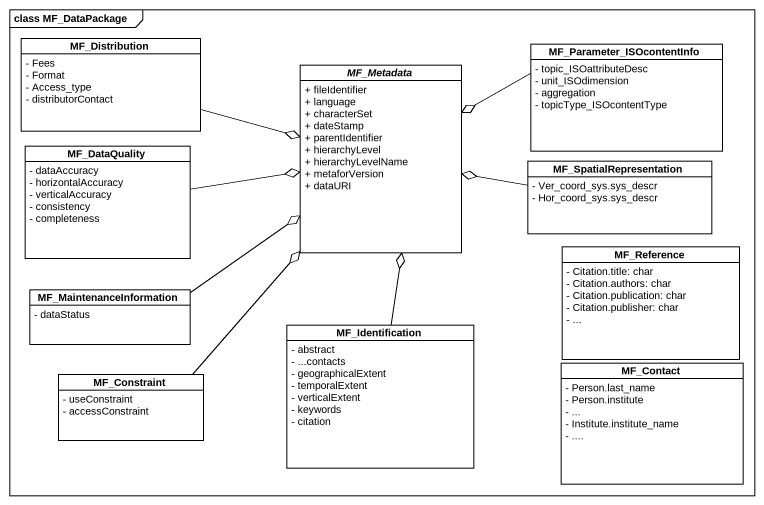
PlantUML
@startuml
mainframe class MF_DataPackage
hide circle
hide empty members
skinparam classAttributeIconSize 0
class MF_Distribution {
  - Fees
  - Format
  - Access_type
  - distributorContact
}
abstract class MF_Metadata {
  + fileIdentifier
  + language
  + characterSet
  + dateStamp
  + parentIdentifier
  + hierarchyLevel
  + hierarchyLevelName
  + metaforVersion
  + dataURI
}
class MF_Parameter_ISOcontentInfo {
  - topic_ISOattributeDesc
  - unit_ISOdimension
  - aggregation
  - topicType_ISOcontentType
}
class MF_DataQuality {
  - dataAccuracy
  - horizontalAccuracy
  - verticalAccuracy
  - consistency
  - completeness
}
class MF_SpatialRepresentation {
  - Ver_coord_sys.sys_descr
  - Hor_coord_sys.sys_descr
}
class MF_Reference {
  - Citation.title: char
  - Citation.authors: char
  - Citation.publication: char
  - Citation.publisher: char
  - ...
}
class MF_MaintenanceInformation {
  - dataStatus
}
class MF_Identification {
  - abstract
  - ...contacts
  - geographicalExtent
  - temporalExtent
  - verticalExtent
  - keywords
  - citation
}
class MF_Contact {
  - Person.last_name
  - Person.institute
  - ...
  - Institute.institute_name
  - ....
}
class MF_Constraint {
  - useConstraint
  - accessConstraint
}
MF_Distribution -right-o MF_Metadata
MF_Parameter_ISOcontentInfo -left-o MF_Metadata
MF_DataQuality -right-o MF_Metadata
MF_SpatialRepresentation -left-o MF_Metadata
MF_MaintenanceInformation -right-o MF_Metadata
MF_Identification -up-o MF_Metadata
MF_Constraint -up-o MF_Metadata
@enduml
